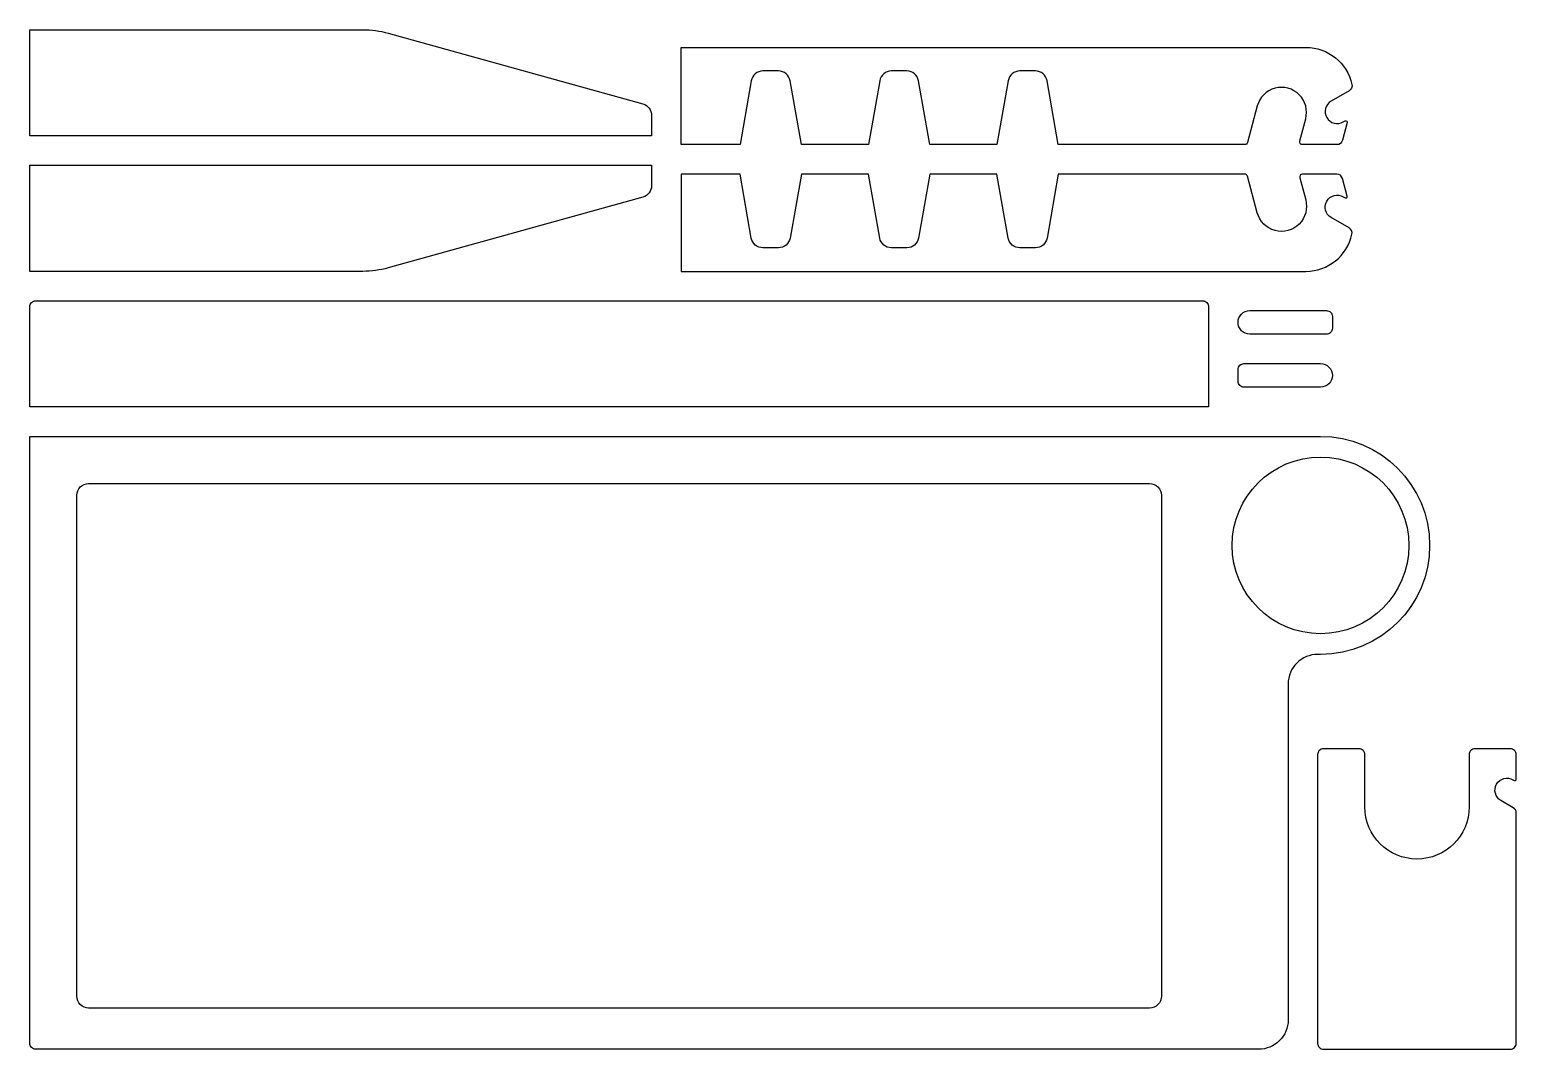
# Model space of a CAD drawing. Header units: inches. Extents: x 1 to 32.5, y 1.4 to 23.1.
import ezdxf

# ---------------------------------------------------------------- set-up
doc = ezdxf.new("R2010")
doc.units = ezdxf.units.IN
doc.header["$MEASUREMENT"] = 0
doc.layers.add('INSIDE.5POLY.5BIT(113)', color=81, linetype='Continuous')
doc.layers.add('OUTSIDE.5POLY.5BIT(3)', color=254, linetype='Continuous')

msp = doc.modelspace()

# ---------------------------------------------------------------- linework, layer by layer
at = {"layer": 'INSIDE.5POLY.5BIT(113)'}
msp.add_lwpolyline([(22.39, 13.446), (24.702, 13.446, -0.414214), (24.952, 13.196), (24.952, 2.571, -0.414214), (24.702, 2.321), (2.202, 2.321, -0.414214), (1.952, 2.571), (1.952, 13.196, -0.414214), (2.202, 13.446), (22.389, 13.446)], format="xyb", dxfattribs=at)
msp.add_circle((28.326, 12.133), 1.874, dxfattribs=at)
at = {"layer": 'OUTSIDE.5POLY.5BIT(3)'}
for points in [[(7.546, 20.821), (0.952, 20.821), (0.952, 23.071), (8.017, 23.071, -0.067841), (8.553, 22.998), (13.957, 21.497, -0.336906), (14.14, 21.256), (14.14, 20.821), (7.547, 20.821)], [(21.391, 22.696), (28.016, 22.696, -0.35238), (28.993, 21.91, -0.326629), (28.933, 21.775), (28.553, 21.555, 1), (28.808, 21.114), (28.846, 21.135, -0.668179), (28.891, 21.1), (28.791, 20.726, -0.339454), (28.67, 20.633), (27.946, 20.633, -0.493145), (27.886, 20.712), (28.011, 21.179, 1), (26.985, 21.454), (26.777, 20.68, -0.339454), (26.717, 20.633), (22.765, 20.633), (22.526, 21.989, 0.36397), (22.28, 22.196), (21.949, 22.196, 0.36397), (21.703, 21.989), (21.464, 20.633), (20.04, 20.633), (19.801, 21.989, 0.36397), (19.555, 22.196), (19.225, 22.196, 0.36397), (18.978, 21.989), (18.739, 20.633), (17.316, 20.633), (17.077, 21.989, 0.36397), (16.831, 22.196), (16.5, 22.196, 0.36397), (16.254, 21.989), (16.015, 20.633), (14.765, 20.633), (14.765, 22.696), (21.39, 22.696)], [(7.547, 20.196), (14.14, 20.196), (14.14, 19.761, -0.336906), (13.957, 19.52), (8.553, 18.019, -0.067841), (8.017, 17.946), (0.952, 17.946), (0.952, 20.196), (7.546, 20.196)], [(21.391, 17.946), (28.016, 17.946, 0.35238), (28.993, 18.732, 0.326629), (28.933, 18.867), (28.553, 19.086, -1), (28.808, 19.528), (28.846, 19.506, 0.668179), (28.891, 19.541), (28.791, 19.916, 0.339454), (28.67, 20.008), (27.946, 20.008, 0.493145), (27.886, 19.93), (28.011, 19.463, -1), (26.985, 19.188), (26.777, 19.962, 0.339454), (26.717, 20.008), (22.765, 20.008), (22.526, 18.652, -0.36397), (22.28, 18.446), (21.949, 18.446, -0.36397), (21.703, 18.652), (21.464, 20.008), (20.04, 20.008), (19.801, 18.652, -0.36397), (19.555, 18.446), (19.225, 18.446, -0.36397), (18.978, 18.652), (18.739, 20.008), (17.316, 20.008), (17.077, 18.652, -0.36397), (16.831, 18.446), (16.5, 18.446, -0.36397), (16.254, 18.652), (16.015, 20.008), (14.765, 20.008), (14.765, 17.946), (21.39, 17.946)], [(14.64, 14.446), (28.326, 14.446, -1), (28.326, 9.821), (28.265, 9.821, 0.414214), (27.64, 9.196), (27.64, 2.071, -0.414214), (27.015, 1.446), (1.077, 1.446, -0.414214), (0.952, 1.571), (0.952, 14.446), (14.639, 14.446)], [(31.976, 7.821), (31.602, 7.821, 0.414214), (31.477, 7.696), (31.477, 6.587, -1), (29.265, 6.587), (29.265, 7.696, 0.414214), (29.14, 7.821), (28.39, 7.821, 0.414214), (28.265, 7.696), (28.265, 1.571, 0.414214), (28.39, 1.446), (32.352, 1.446, 0.414214), (32.477, 1.571), (32.477, 6.46, 0.267949), (32.414, 6.568), (32.152, 6.72, -1), (32.407, 7.162), (32.43, 7.148, 0.57735), (32.477, 7.175), (32.477, 7.696, 0.414214), (32.352, 7.821), (31.977, 7.821)]]:
    msp.add_lwpolyline(points, format="xyb", dxfattribs=at)
for points in [[(25.952, 17.196), (25.952, 15.071), (0.952, 15.071), (0.952, 17.196, -0.414214), (1.077, 17.321), (25.827, 17.321, -0.414214)], [(28.452, 16.614), (26.827, 16.614, -1), (26.827, 17.114), (28.452, 17.114, -0.414214), (28.577, 16.989), (28.577, 16.739, -0.414214)], [(26.702, 15.989), (28.327, 15.989, -1), (28.327, 15.489), (26.702, 15.489, -0.414214), (26.577, 15.614), (26.577, 15.864, -0.414214)]]:
    msp.add_lwpolyline(points, format="xyb", close=True, dxfattribs=at)

doc.saveas('drawing.dxf')
